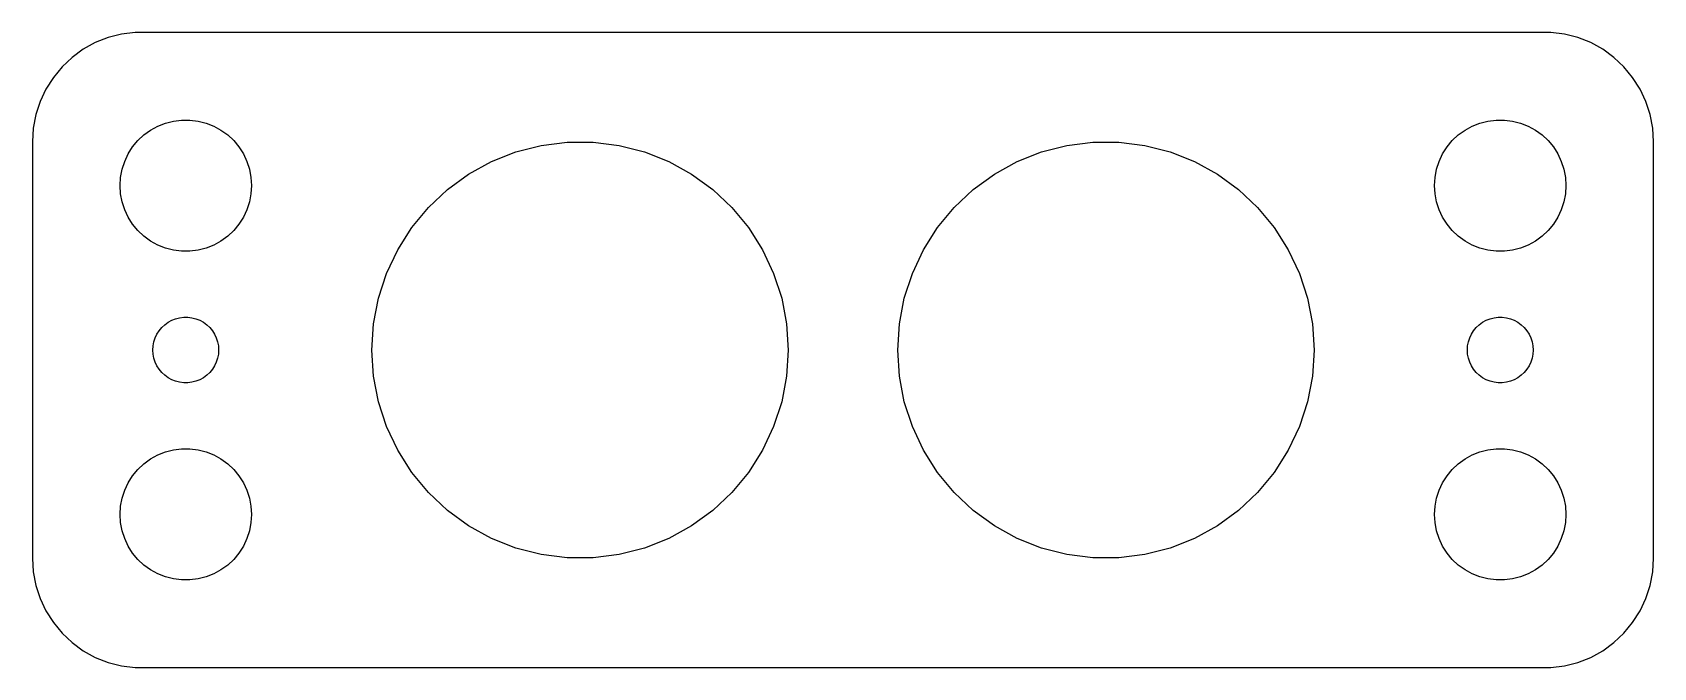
# Model space of a CAD drawing. Header units: metres. Extents: x -37 to 37, y 24.5 to 53.5.
import ezdxf

# ---------------------------------------------------------------- set-up
doc = ezdxf.new("R2010")
doc.units = ezdxf.units.M

msp = doc.modelspace()

# ---------------------------------------------------------------- linework, layer by layer
for p, q in [((-32.9369, 53.4114), (-33.5451, 53.2553)), ((-32.3139, 53.4901), (-32.9369, 53.4114)), ((32.3139, 53.4901), (-32.3139, 53.4901)), ((32.9369, 53.4114), (32.3139, 53.4901)), ((33.5451, 53.2553), (32.9369, 53.4114)), ((-34.6791, 52.7216), (-35.1871, 52.3526)), ((-34.1289, 53.0241), (-34.6791, 52.7216)), ((-33.5451, 53.2553), (-34.1289, 53.0241)), ((34.1289, 53.0241), (33.5451, 53.2553)), ((34.6791, 52.7216), (34.1289, 53.0241)), ((35.1871, 52.3526), (34.6791, 52.7216)), ((-35.6448, 51.9227), (-36.0451, 51.4389)), ((-35.1871, 52.3526), (-35.6448, 51.9227)), ((35.6448, 51.9227), (35.1871, 52.3526)), ((36.0451, 51.4389), (35.6448, 51.9227)), ((-36.0451, 51.4389), (-36.3815, 50.9088)), ((36.3815, 50.9088), (36.0451, 51.4389)), ((-36.6489, 50.3406), (-36.8429, 49.7434)), ((-36.3815, 50.9088), (-36.6489, 50.3406)), ((36.6489, 50.3406), (36.3815, 50.9088)), ((36.8429, 49.7434), (36.6489, 50.3406)), ((-36.8429, 49.7434), (-36.9606, 49.1267)), ((36.9606, 49.1267), (36.8429, 49.7434)), ((-36.9606, 49.1267), (-37, 48.5)), ((-31.9123, 48.8115), (-31.6075, 49.033)), ((-31.6075, 49.033), (-31.2773, 49.2145)), ((-31.2773, 49.2145), (-30.927, 49.3532)), ((-30.927, 49.3532), (-30.5621, 49.4469)), ((-30.5621, 49.4469), (-30.1884, 49.4941)), ((-30.1884, 49.4941), (-29.8116, 49.4941)), ((-29.8116, 49.4941), (-29.4379, 49.4469)), ((-29.4379, 49.4469), (-29.0729, 49.3532)), ((-29.0729, 49.3532), (-28.7227, 49.2145)), ((-28.7227, 49.2145), (-28.3925, 49.033)), ((-28.3925, 49.033), (-28.0877, 48.8115)), ((28.0877, 48.8115), (28.3925, 49.033)), ((28.3925, 49.033), (28.7227, 49.2145)), ((28.7227, 49.2145), (29.0729, 49.3532)), ((29.0729, 49.3532), (29.4379, 49.4469)), ((29.4379, 49.4469), (29.8116, 49.4941)), ((29.8116, 49.4941), (30.1884, 49.4941)), ((30.1884, 49.4941), (30.5621, 49.4469)), ((30.5621, 49.4469), (30.927, 49.3532)), ((30.927, 49.3532), (31.2773, 49.2145)), ((31.2773, 49.2145), (31.6075, 49.033)), ((31.6075, 49.033), (31.9123, 48.8115)), ((37, 48.5), (36.9606, 49.1267)), ((-37, 48.5), (-37, 29.5)), ((-32.6289, 47.9453), (-32.427, 48.2634)), ((-32.427, 48.2634), (-32.1869, 48.5536)), ((-32.1869, 48.5536), (-31.9123, 48.8115)), ((-28.0877, 48.8115), (-27.8131, 48.5536)), ((-27.8131, 48.5536), (-27.5729, 48.2634)), ((-27.5729, 48.2634), (-27.3711, 47.9453)), ((-14.9357, 48.035), (-13.7801, 48.3317)), ((-13.7801, 48.3317), (-12.5965, 48.4812)), ((-12.5965, 48.4812), (-11.4035, 48.4812)), ((-11.4035, 48.4812), (-10.2199, 48.3317)), ((-10.2199, 48.3317), (-9.06433, 48.035)), ((9.06433, 48.035), (10.2199, 48.3317)), ((10.2199, 48.3317), (11.4035, 48.4812)), ((11.4035, 48.4812), (12.5965, 48.4812)), ((12.5965, 48.4812), (13.7801, 48.3317)), ((13.7801, 48.3317), (14.9357, 48.035)), ((27.3711, 47.9453), (27.5729, 48.2634)), ((27.5729, 48.2634), (27.8131, 48.5536)), ((27.8131, 48.5536), (28.0877, 48.8115)), ((31.9123, 48.8115), (32.1869, 48.5536)), ((32.1869, 48.5536), (32.427, 48.2634)), ((32.427, 48.2634), (32.6289, 47.9453)), ((37, 29.5), (37, 48.5)), ((-32.9057, 47.2461), (-32.7893, 47.6044)), ((-32.7893, 47.6044), (-32.6289, 47.9453)), ((-27.3711, 47.9453), (-27.2107, 47.6044)), ((-27.2107, 47.6044), (-27.0942, 47.2461)), ((-17.0903, 47.0211), (-16.0449, 47.5959)), ((-16.0449, 47.5959), (-14.9357, 48.035)), ((-9.06433, 48.035), (-7.95509, 47.5959)), ((-7.95509, 47.5959), (-6.90964, 47.0211)), ((6.90964, 47.0211), (7.95509, 47.5959)), ((7.95509, 47.5959), (9.06433, 48.035)), ((14.9357, 48.035), (16.0449, 47.5959)), ((16.0449, 47.5959), (17.0903, 47.0211)), ((27.0942, 47.2461), (27.2107, 47.6044)), ((27.2107, 47.6044), (27.3711, 47.9453)), ((32.6289, 47.9453), (32.7893, 47.6044)), ((32.7893, 47.6044), (32.9057, 47.2461)), ((-33, 46.5), (-32.9763, 46.876)), ((-32.9763, 46.876), (-32.9057, 47.2461)), ((-27.0942, 47.2461), (-27.0237, 46.876)), ((-27.0237, 46.876), (-27, 46.5)), ((-18.0555, 46.3199), (-17.0903, 47.0211)), ((-6.90964, 47.0211), (-5.94446, 46.3199)), ((5.94446, 46.3199), (6.90964, 47.0211)), ((17.0903, 47.0211), (18.0555, 46.3199)), ((27, 46.5), (27.0237, 46.876)), ((27.0237, 46.876), (27.0942, 47.2461)), ((32.9057, 47.2461), (32.9763, 46.876)), ((32.9763, 46.876), (33, 46.5)), ((-32.9763, 46.124), (-33, 46.5)), ((-32.9057, 45.7539), (-32.9763, 46.124)), ((-27.0237, 46.124), (-27.0942, 45.7539)), ((-27, 46.5), (-27.0237, 46.124)), ((-18.9252, 45.5032), (-18.0555, 46.3199)), ((-5.94446, 46.3199), (-5.07478, 45.5032)), ((5.07478, 45.5032), (5.94446, 46.3199)), ((18.0555, 46.3199), (18.9252, 45.5032)), ((27.0237, 46.124), (27, 46.5)), ((27.0942, 45.7539), (27.0237, 46.124)), ((32.9763, 46.124), (32.9057, 45.7539)), ((33, 46.5), (32.9763, 46.124)), ((-32.7893, 45.3956), (-32.9057, 45.7539)), ((-32.6289, 45.0547), (-32.7893, 45.3956)), ((-27.2107, 45.3956), (-27.3711, 45.0547)), ((-27.0942, 45.7539), (-27.2107, 45.3956)), ((-19.6857, 44.584), (-18.9252, 45.5032)), ((-5.07478, 45.5032), (-4.31433, 44.584)), ((4.31433, 44.584), (5.07478, 45.5032)), ((18.9252, 45.5032), (19.6857, 44.584)), ((27.2107, 45.3956), (27.0942, 45.7539)), ((27.3711, 45.0547), (27.2107, 45.3956)), ((32.7893, 45.3956), (32.6289, 45.0547)), ((32.9057, 45.7539), (32.7893, 45.3956)), ((-32.427, 44.7366), (-32.6289, 45.0547)), ((-32.1869, 44.4464), (-32.427, 44.7366)), ((-31.9123, 44.1884), (-32.1869, 44.4464)), ((-27.8131, 44.4464), (-28.0877, 44.1884)), ((-27.5729, 44.7366), (-27.8131, 44.4464)), ((-27.3711, 45.0547), (-27.5729, 44.7366)), ((-20.3249, 43.5766), (-19.6857, 44.584)), ((-4.31433, 44.584), (-3.67508, 43.5766)), ((3.67508, 43.5766), (4.31433, 44.584)), ((19.6857, 44.584), (20.3249, 43.5766)), ((27.5729, 44.7366), (27.3711, 45.0547)), ((27.8131, 44.4464), (27.5729, 44.7366)), ((28.0877, 44.1884), (27.8131, 44.4464)), ((32.1869, 44.4464), (31.9123, 44.1884)), ((32.427, 44.7366), (32.1869, 44.4464)), ((32.6289, 45.0547), (32.427, 44.7366)), ((-31.6075, 43.967), (-31.9123, 44.1884)), ((-31.2773, 43.7855), (-31.6075, 43.967)), ((-30.927, 43.6468), (-31.2773, 43.7855)), ((-28.7227, 43.7855), (-29.0729, 43.6468)), ((-28.3925, 43.967), (-28.7227, 43.7855)), ((-28.0877, 44.1884), (-28.3925, 43.967)), ((28.3925, 43.967), (28.0877, 44.1884)), ((28.7227, 43.7855), (28.3925, 43.967)), ((29.0729, 43.6468), (28.7227, 43.7855)), ((31.2773, 43.7855), (30.927, 43.6468)), ((31.6075, 43.967), (31.2773, 43.7855)), ((31.9123, 44.1884), (31.6075, 43.967)), ((-30.5621, 43.5531), (-30.927, 43.6468)), ((-30.1884, 43.5059), (-30.5621, 43.5531)), ((-29.8116, 43.5059), (-30.1884, 43.5059)), ((-29.4379, 43.5531), (-29.8116, 43.5059)), ((-29.0729, 43.6468), (-29.4379, 43.5531)), ((-20.8329, 42.4972), (-20.3249, 43.5766)), ((-3.67508, 43.5766), (-3.16711, 42.4972)), ((3.16711, 42.4972), (3.67508, 43.5766)), ((20.3249, 43.5766), (20.8329, 42.4972)), ((29.4379, 43.5531), (29.0729, 43.6468)), ((29.8116, 43.5059), (29.4379, 43.5531)), ((30.1884, 43.5059), (29.8116, 43.5059)), ((30.5621, 43.5531), (30.1884, 43.5059)), ((30.927, 43.6468), (30.5621, 43.5531)), ((-21.2015, 41.3625), (-20.8329, 42.4972)), ((-3.16711, 42.4972), (-2.79845, 41.3625)), ((2.79845, 41.3625), (3.16711, 42.4972)), ((20.8329, 42.4972), (21.2015, 41.3625)), ((-21.4251, 40.1907), (-21.2015, 41.3625)), ((-2.79845, 41.3625), (-2.57491, 40.1907)), ((2.57491, 40.1907), (2.79845, 41.3625)), ((21.2015, 41.3625), (21.4251, 40.1907)), ((-31.2135, 39.8817), (-31.0934, 40.0268)), ((-31.0934, 40.0268), (-30.9561, 40.1558)), ((-30.9561, 40.1558), (-30.8037, 40.2665)), ((-30.8037, 40.2665), (-30.6387, 40.3572)), ((-30.6387, 40.3572), (-30.4635, 40.4266)), ((-30.4635, 40.4266), (-30.2811, 40.4734)), ((-30.2811, 40.4734), (-30.0942, 40.497)), ((-30.0942, 40.497), (-29.9058, 40.497)), ((-29.9058, 40.497), (-29.7189, 40.4734)), ((-29.7189, 40.4734), (-29.5365, 40.4266)), ((-29.5365, 40.4266), (-29.3613, 40.3572)), ((-29.3613, 40.3572), (-29.1963, 40.2665)), ((-29.1963, 40.2665), (-29.0439, 40.1558)), ((-29.0439, 40.1558), (-28.9065, 40.0268)), ((-28.9065, 40.0268), (-28.7865, 39.8817)), ((-21.5, 39), (-21.4251, 40.1907)), ((-2.57491, 40.1907), (-2.5, 39)), ((2.5, 39), (2.57491, 40.1907)), ((21.4251, 40.1907), (21.5, 39)), ((28.7865, 39.8817), (28.9065, 40.0268)), ((28.9065, 40.0268), (29.0439, 40.1558)), ((29.0439, 40.1558), (29.1963, 40.2665)), ((29.1963, 40.2665), (29.3613, 40.3572)), ((29.3613, 40.3572), (29.5365, 40.4266)), ((29.5365, 40.4266), (29.7189, 40.4734)), ((29.7189, 40.4734), (29.9058, 40.497)), ((29.9058, 40.497), (30.0942, 40.497)), ((30.0942, 40.497), (30.2811, 40.4734)), ((30.2811, 40.4734), (30.4635, 40.4266)), ((30.4635, 40.4266), (30.6387, 40.3572)), ((30.6387, 40.3572), (30.8037, 40.2665)), ((30.8037, 40.2665), (30.9561, 40.1558)), ((30.9561, 40.1558), (31.0934, 40.0268)), ((31.0934, 40.0268), (31.2135, 39.8817)), ((-31.4882, 39.188), (-31.4529, 39.373)), ((-31.4529, 39.373), (-31.3947, 39.5522)), ((-31.3947, 39.5522), (-31.3145, 39.7226)), ((-31.3145, 39.7226), (-31.2135, 39.8817)), ((-28.7865, 39.8817), (-28.6855, 39.7226)), ((-28.6855, 39.7226), (-28.6053, 39.5522)), ((-28.6053, 39.5522), (-28.5471, 39.373)), ((-28.5471, 39.373), (-28.5118, 39.188)), ((28.5118, 39.188), (28.5471, 39.373)), ((28.5471, 39.373), (28.6053, 39.5522)), ((28.6053, 39.5522), (28.6855, 39.7226)), ((28.6855, 39.7226), (28.7865, 39.8817)), ((31.2135, 39.8817), (31.3145, 39.7226)), ((31.3145, 39.7226), (31.3947, 39.5522)), ((31.3947, 39.5522), (31.4529, 39.373)), ((31.4529, 39.373), (31.4882, 39.188)), ((-31.5, 39), (-31.4882, 39.188)), ((-31.4882, 38.812), (-31.5, 39)), ((-31.4529, 38.627), (-31.4882, 38.812)), ((-31.3947, 38.4478), (-31.4529, 38.627)), ((-28.5471, 38.627), (-28.6053, 38.4478)), ((-28.5118, 38.812), (-28.5471, 38.627)), ((-28.5118, 39.188), (-28.5, 39)), ((-28.5, 39), (-28.5118, 38.812)), ((-21.4251, 37.8093), (-21.5, 39)), ((-2.5, 39), (-2.57491, 37.8093)), ((2.57491, 37.8093), (2.5, 39)), ((21.5, 39), (21.4251, 37.8093)), ((28.5, 39), (28.5118, 39.188)), ((28.5118, 38.812), (28.5, 39)), ((28.5471, 38.627), (28.5118, 38.812)), ((28.6053, 38.4478), (28.5471, 38.627)), ((31.4529, 38.627), (31.3947, 38.4478)), ((31.4882, 38.812), (31.4529, 38.627)), ((31.4882, 39.188), (31.5, 39)), ((31.5, 39), (31.4882, 38.812)), ((-31.3145, 38.2774), (-31.3947, 38.4478)), ((-31.2135, 38.1183), (-31.3145, 38.2774)), ((-31.0934, 37.9732), (-31.2135, 38.1183)), ((-30.9561, 37.8442), (-31.0934, 37.9732)), ((-30.8037, 37.7335), (-30.9561, 37.8442)), ((-29.0439, 37.8442), (-29.1963, 37.7335)), ((-28.9065, 37.9732), (-29.0439, 37.8442)), ((-28.7865, 38.1183), (-28.9065, 37.9732)), ((-28.6855, 38.2774), (-28.7865, 38.1183)), ((-28.6053, 38.4478), (-28.6855, 38.2774)), ((-21.2015, 36.6375), (-21.4251, 37.8093)), ((-2.57491, 37.8093), (-2.79845, 36.6375)), ((2.79845, 36.6375), (2.57491, 37.8093)), ((21.4251, 37.8093), (21.2015, 36.6375)), ((28.6855, 38.2774), (28.6053, 38.4478)), ((28.7865, 38.1183), (28.6855, 38.2774)), ((28.9065, 37.9732), (28.7865, 38.1183)), ((29.0439, 37.8442), (28.9065, 37.9732)), ((29.1963, 37.7335), (29.0439, 37.8442)), ((30.9561, 37.8442), (30.8037, 37.7335)), ((31.0934, 37.9732), (30.9561, 37.8442)), ((31.2135, 38.1183), (31.0934, 37.9732)), ((31.3145, 38.2774), (31.2135, 38.1183)), ((31.3947, 38.4478), (31.3145, 38.2774)), ((-30.6387, 37.6428), (-30.8037, 37.7335)), ((-30.4635, 37.5734), (-30.6387, 37.6428)), ((-30.2811, 37.5266), (-30.4635, 37.5734)), ((-30.0942, 37.503), (-30.2811, 37.5266)), ((-29.9058, 37.503), (-30.0942, 37.503)), ((-29.7189, 37.5266), (-29.9058, 37.503)), ((-29.5365, 37.5734), (-29.7189, 37.5266)), ((-29.3613, 37.6428), (-29.5365, 37.5734)), ((-29.1963, 37.7335), (-29.3613, 37.6428)), ((29.3613, 37.6428), (29.1963, 37.7335)), ((29.5365, 37.5734), (29.3613, 37.6428)), ((29.7189, 37.5266), (29.5365, 37.5734)), ((29.9058, 37.503), (29.7189, 37.5266)), ((30.0942, 37.503), (29.9058, 37.503)), ((30.2811, 37.5266), (30.0942, 37.503)), ((30.4635, 37.5734), (30.2811, 37.5266)), ((30.6387, 37.6428), (30.4635, 37.5734)), ((30.8037, 37.7335), (30.6387, 37.6428)), ((-20.8329, 35.5028), (-21.2015, 36.6375)), ((-2.79845, 36.6375), (-3.16711, 35.5028)), ((3.16711, 35.5028), (2.79845, 36.6375)), ((21.2015, 36.6375), (20.8329, 35.5028)), ((-20.3249, 34.4234), (-20.8329, 35.5028)), ((-3.16711, 35.5028), (-3.67508, 34.4234)), ((3.67508, 34.4234), (3.16711, 35.5028)), ((20.8329, 35.5028), (20.3249, 34.4234)), ((-31.6075, 34.033), (-31.2773, 34.2145)), ((-31.2773, 34.2145), (-30.927, 34.3532)), ((-30.927, 34.3532), (-30.5621, 34.4469)), ((-30.5621, 34.4469), (-30.1884, 34.4941)), ((-30.1884, 34.4941), (-29.8116, 34.4941)), ((-29.8116, 34.4941), (-29.4379, 34.4469)), ((-29.4379, 34.4469), (-29.0729, 34.3532)), ((-29.0729, 34.3532), (-28.7227, 34.2145)), ((-28.7227, 34.2145), (-28.3925, 34.033)), ((-19.6857, 33.416), (-20.3249, 34.4234)), ((-3.67508, 34.4234), (-4.31433, 33.416)), ((4.31433, 33.416), (3.67508, 34.4234)), ((20.3249, 34.4234), (19.6857, 33.416)), ((28.3925, 34.033), (28.7227, 34.2145)), ((28.7227, 34.2145), (29.0729, 34.3532)), ((29.0729, 34.3532), (29.4379, 34.4469)), ((29.4379, 34.4469), (29.8116, 34.4941)), ((29.8116, 34.4941), (30.1884, 34.4941)), ((30.1884, 34.4941), (30.5621, 34.4469)), ((30.5621, 34.4469), (30.927, 34.3532)), ((30.927, 34.3532), (31.2773, 34.2145)), ((31.2773, 34.2145), (31.6075, 34.033)), ((-32.427, 33.2634), (-32.1869, 33.5536)), ((-32.1869, 33.5536), (-31.9123, 33.8116)), ((-31.9123, 33.8116), (-31.6075, 34.033)), ((-28.3925, 34.033), (-28.0877, 33.8116)), ((-28.0877, 33.8116), (-27.8131, 33.5536)), ((-27.8131, 33.5536), (-27.5729, 33.2634)), ((-18.9252, 32.4968), (-19.6857, 33.416)), ((-4.31433, 33.416), (-5.07478, 32.4968)), ((5.07478, 32.4968), (4.31433, 33.416)), ((19.6857, 33.416), (18.9252, 32.4968)), ((27.5729, 33.2634), (27.8131, 33.5536)), ((27.8131, 33.5536), (28.0877, 33.8116)), ((28.0877, 33.8116), (28.3925, 34.033)), ((31.6075, 34.033), (31.9123, 33.8116)), ((31.9123, 33.8116), (32.1869, 33.5536)), ((32.1869, 33.5536), (32.427, 33.2634)), ((-32.9057, 32.2461), (-32.7893, 32.6044)), ((-32.7893, 32.6044), (-32.6289, 32.9453)), ((-32.6289, 32.9453), (-32.427, 33.2634)), ((-27.5729, 33.2634), (-27.3711, 32.9453)), ((-27.3711, 32.9453), (-27.2107, 32.6044)), ((-27.2107, 32.6044), (-27.0942, 32.2461)), ((27.0942, 32.2461), (27.2107, 32.6044)), ((27.2107, 32.6044), (27.3711, 32.9453)), ((27.3711, 32.9453), (27.5729, 33.2634)), ((32.427, 33.2634), (32.6289, 32.9453)), ((32.6289, 32.9453), (32.7893, 32.6044)), ((32.7893, 32.6044), (32.9057, 32.2461)), ((-33, 31.5), (-32.9763, 31.876)), ((-32.9763, 31.876), (-32.9057, 32.2461)), ((-27.0942, 32.2461), (-27.0237, 31.876)), ((-27.0237, 31.876), (-27, 31.5)), ((-18.0555, 31.6801), (-18.9252, 32.4968)), ((-5.07478, 32.4968), (-5.94446, 31.6801)), ((5.94446, 31.6801), (5.07478, 32.4968)), ((18.9252, 32.4968), (18.0555, 31.6801)), ((27, 31.5), (27.0237, 31.876)), ((27.0237, 31.876), (27.0942, 32.2461)), ((32.9057, 32.2461), (32.9763, 31.876)), ((32.9763, 31.876), (33, 31.5)), ((-32.9763, 31.124), (-33, 31.5)), ((-32.9057, 30.7539), (-32.9763, 31.124)), ((-27.0237, 31.124), (-27.0942, 30.7539)), ((-27, 31.5), (-27.0237, 31.124)), ((-17.0903, 30.9789), (-18.0555, 31.6801)), ((-5.94446, 31.6801), (-6.90964, 30.9789)), ((6.90964, 30.9789), (5.94446, 31.6801)), ((18.0555, 31.6801), (17.0903, 30.9789)), ((27.0237, 31.124), (27, 31.5)), ((27.0942, 30.7539), (27.0237, 31.124)), ((32.9763, 31.124), (32.9057, 30.7539)), ((33, 31.5), (32.9763, 31.124)), ((-32.7893, 30.3956), (-32.9057, 30.7539)), ((-32.6289, 30.0547), (-32.7893, 30.3956)), ((-27.2107, 30.3956), (-27.3711, 30.0547)), ((-27.0942, 30.7539), (-27.2107, 30.3956)), ((-16.0449, 30.4041), (-17.0903, 30.9789)), ((-14.9357, 29.965), (-16.0449, 30.4041)), ((-7.95509, 30.4041), (-9.06433, 29.965)), ((-6.90964, 30.9789), (-7.95509, 30.4041)), ((7.95509, 30.4041), (6.90964, 30.9789)), ((9.06433, 29.965), (7.95509, 30.4041)), ((16.0449, 30.4041), (14.9357, 29.965)), ((17.0903, 30.9789), (16.0449, 30.4041)), ((27.2107, 30.3956), (27.0942, 30.7539)), ((27.3711, 30.0547), (27.2107, 30.3956)), ((32.7893, 30.3956), (32.6289, 30.0547)), ((32.9057, 30.7539), (32.7893, 30.3956)), ((-32.427, 29.7366), (-32.6289, 30.0547)), ((-32.1869, 29.4464), (-32.427, 29.7366)), ((-27.5729, 29.7366), (-27.8131, 29.4464)), ((-27.3711, 30.0547), (-27.5729, 29.7366)), ((-13.7801, 29.6683), (-14.9357, 29.965)), ((-12.5965, 29.5188), (-13.7801, 29.6683)), ((-10.2199, 29.6683), (-11.4035, 29.5188)), ((-9.06433, 29.965), (-10.2199, 29.6683)), ((10.2199, 29.6683), (9.06433, 29.965)), ((11.4035, 29.5188), (10.2199, 29.6683)), ((13.7801, 29.6683), (12.5965, 29.5188)), ((14.9357, 29.965), (13.7801, 29.6683)), ((27.5729, 29.7366), (27.3711, 30.0547)), ((27.8131, 29.4464), (27.5729, 29.7366)), ((32.427, 29.7366), (32.1869, 29.4464)), ((32.6289, 30.0547), (32.427, 29.7366)), ((-37, 29.5), (-36.9606, 28.8733)), ((-36.9606, 28.8733), (-36.8429, 28.2566)), ((-31.9123, 29.1885), (-32.1869, 29.4464)), ((-31.6075, 28.967), (-31.9123, 29.1885)), ((-31.2773, 28.7855), (-31.6075, 28.967)), ((-28.3925, 28.967), (-28.7227, 28.7855)), ((-28.0877, 29.1885), (-28.3925, 28.967)), ((-27.8131, 29.4464), (-28.0877, 29.1885)), ((-11.4035, 29.5188), (-12.5965, 29.5188)), ((12.5965, 29.5188), (11.4035, 29.5188)), ((28.0877, 29.1885), (27.8131, 29.4464)), ((28.3925, 28.967), (28.0877, 29.1885)), ((28.7227, 28.7855), (28.3925, 28.967)), ((31.6075, 28.967), (31.2773, 28.7855)), ((31.9123, 29.1885), (31.6075, 28.967)), ((32.1869, 29.4464), (31.9123, 29.1885)), ((36.8429, 28.2566), (36.9606, 28.8733)), ((36.9606, 28.8733), (37, 29.5)), ((-36.8429, 28.2566), (-36.6489, 27.6594)), ((-30.927, 28.6468), (-31.2773, 28.7855)), ((-30.5621, 28.5531), (-30.927, 28.6468)), ((-30.1884, 28.5059), (-30.5621, 28.5531)), ((-29.8116, 28.5059), (-30.1884, 28.5059)), ((-29.4379, 28.5531), (-29.8116, 28.5059)), ((-29.0729, 28.6468), (-29.4379, 28.5531)), ((-28.7227, 28.7855), (-29.0729, 28.6468)), ((29.0729, 28.6468), (28.7227, 28.7855)), ((29.4379, 28.5531), (29.0729, 28.6468)), ((29.8116, 28.5059), (29.4379, 28.5531)), ((30.1884, 28.5059), (29.8116, 28.5059)), ((30.5621, 28.5531), (30.1884, 28.5059)), ((30.927, 28.6468), (30.5621, 28.5531)), ((31.2773, 28.7855), (30.927, 28.6468)), ((36.6489, 27.6594), (36.8429, 28.2566)), ((-36.6489, 27.6594), (-36.3815, 27.0912)), ((36.3815, 27.0912), (36.6489, 27.6594)), ((-36.3815, 27.0912), (-36.0451, 26.5611)), ((36.0451, 26.5611), (36.3815, 27.0912)), ((-36.0451, 26.5611), (-35.6448, 26.0773)), ((-35.6448, 26.0773), (-35.1871, 25.6474)), ((35.1871, 25.6474), (35.6448, 26.0773)), ((35.6448, 26.0773), (36.0451, 26.5611)), ((-35.1871, 25.6474), (-34.6791, 25.2784)), ((-34.6791, 25.2784), (-34.1289, 24.9759)), ((34.1289, 24.9759), (34.6791, 25.2784)), ((34.6791, 25.2784), (35.1871, 25.6474)), ((-34.1289, 24.9759), (-33.5451, 24.7447)), ((-33.5451, 24.7447), (-32.9369, 24.5886)), ((-32.9369, 24.5886), (-32.3139, 24.5099)), ((-32.3139, 24.5099), (32.3139, 24.5099)), ((32.3139, 24.5099), (32.9369, 24.5886)), ((32.9369, 24.5886), (33.5451, 24.7447)), ((33.5451, 24.7447), (34.1289, 24.9759))]:
    msp.add_line(p, q)

doc.saveas('drawing.dxf')
